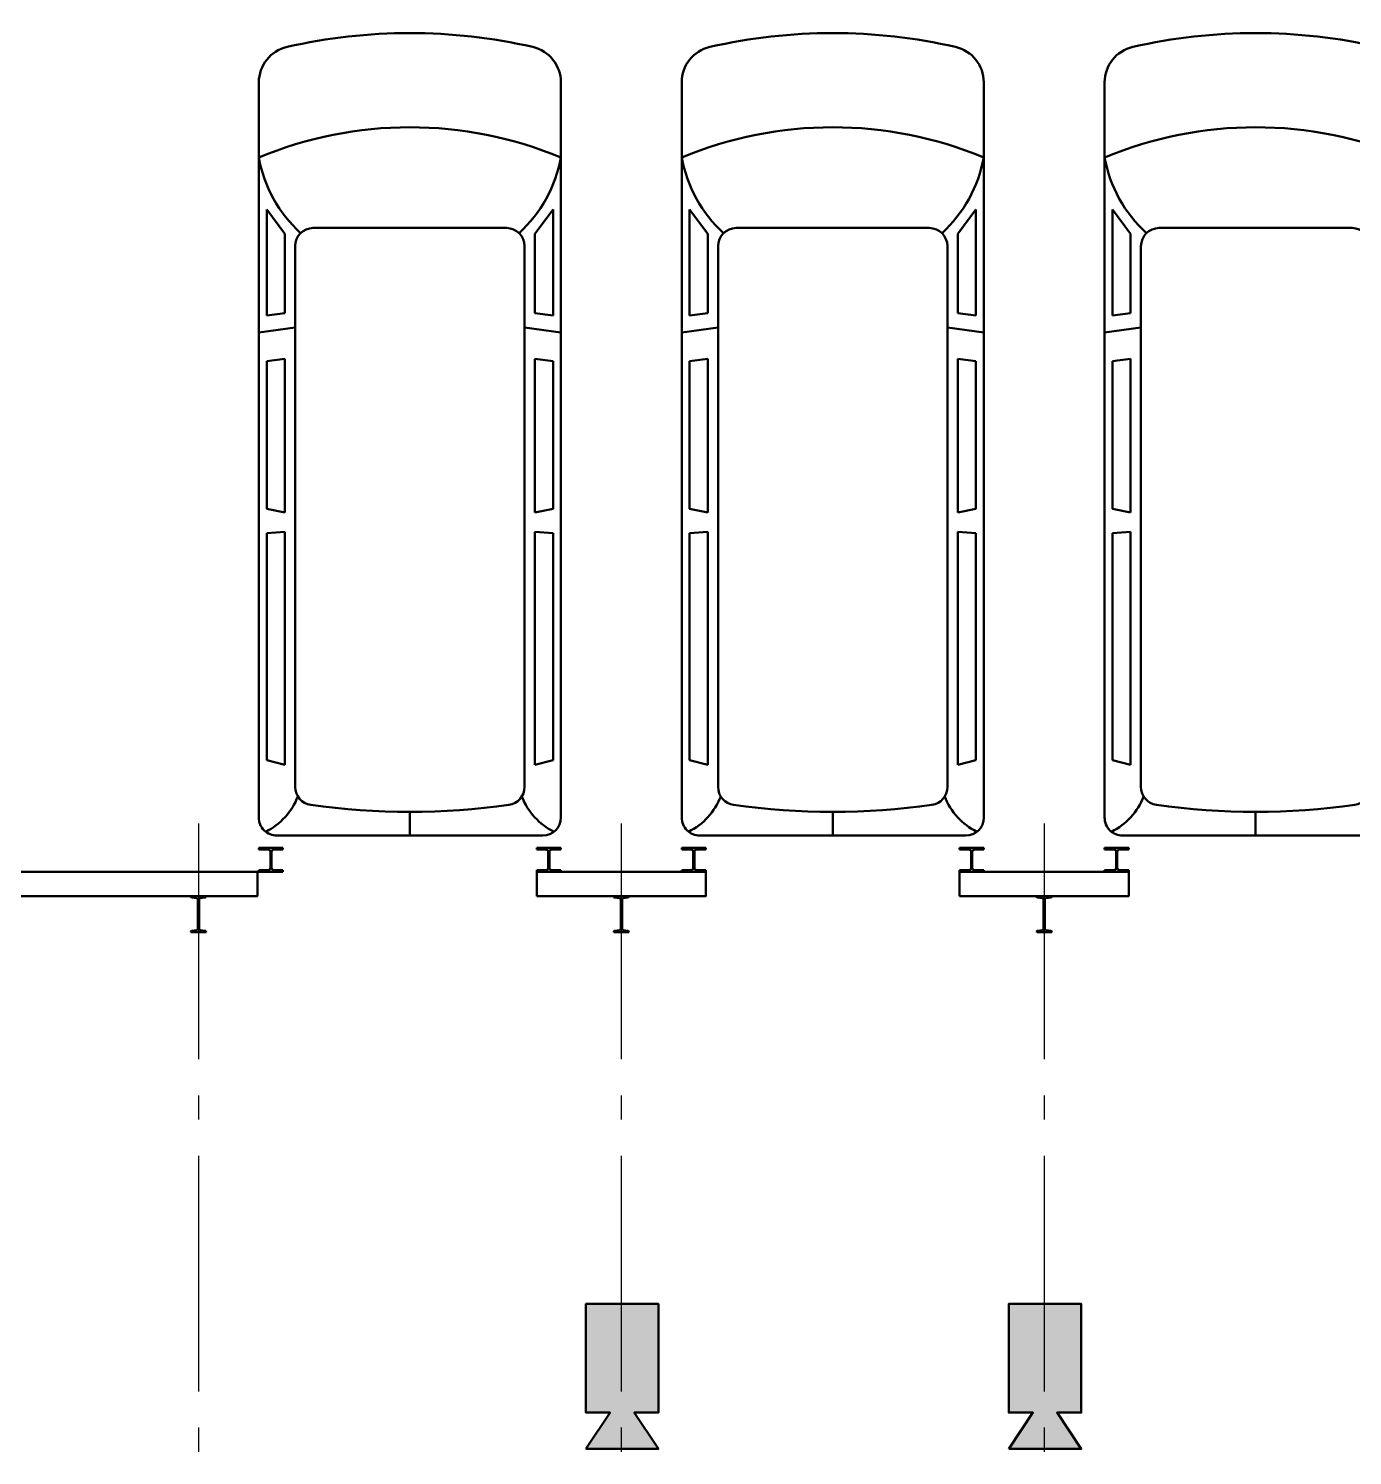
# Model space of a CAD drawing. Header units: millimetres. Extents: x 0 to 118800, y 79635 to 177025.
# Drawn here: x 43172 to 54129, y 142249 to 154060 of the extents above; entities that cross this region are included whole.
import ezdxf

# ---------------------------------------------------------------- set-up
doc = ezdxf.new("R2010")
doc.units = ezdxf.units.MM
doc.header["$LTSCALE"] = 200
doc.linetypes.add('AM_DIN_G_W050', pattern=[13.75, 9.75, -1.5, 1, -1.5])
for name, color, linetype, lineweight in [('AM_0', 7, 'Continuous', 50), ('AM_0N', 7, 'Continuous', 50), ('AM_7', 4, 'AM_DIN_G_W050', 25), ('K_Ausgang', 57, 'Continuous', 50)]:
    doc.layers.add(name, color=color, linetype=linetype, lineweight=lineweight)
doc.styles.get("Standard").update_dxf_attribs({"font": 'ISOCP.SHX'})

# ---------------------------------------------------------------- blocks, each defined once
blk = doc.blocks.new('transporter3 ds')
at = {"layer": 'AM_0'}
for p, q in [((-6236, 1250), (-150, 1250)), ((-5184, 1185), (-4982, 1035)), ((-4305, 1185), (-5184, 1185)), ((-4325, 1035), (-4305, 1185)), ((-4165, 1250), (-4206, 949)), ((-3927, 1185), (-3947, 1035)), ((-2704, 1185), (-3927, 1185)), ((-2674, 1035), (-2704, 1185)), ((-2515, 1035), (-2505, 1185)), ((-2505, 1185), (-625, 1185)), ((-625, 1185), (-585, 1035)), ((0, 1100), (0, -1100)), ((-4982, 1035), (-4325, 1035)), ((-4880, 949), (-403, 949)), ((-3947, 1035), (-2674, 1035)), ((-585, 1035), (-2515, 1035)), ((-5030, 799), (-5030, -799)), ((-196, 0), (0, 0)), ((-5184, -1185), (-4982, -1035)), ((-4982, -1035), (-4325, -1035)), ((-4880, -949), (-403, -949)), ((-4325, -1035), (-4305, -1185)), ((-4165, -1250), (-4206, -949)), ((-3927, -1185), (-3947, -1035)), ((-3947, -1035), (-2674, -1035)), ((-2674, -1035), (-2704, -1185)), ((-2515, -1035), (-2505, -1185)), ((-585, -1035), (-2515, -1035)), ((-625, -1185), (-585, -1035)), ((-6236, -1250), (-334, -1250)), ((-4305, -1185), (-5184, -1185)), ((-2704, -1185), (-3927, -1185)), ((-2505, -1185), (-625, -1185)), ((-334, -1250), (-150, -1250))]:
    blk.add_line(p, q, dxfattribs=at)
for centre, radius, start, end in [((-6236, 950), 300, 90, 167.1633), ((-2618, 0), 3246, 157.3481, 202.6519), ((-5816, 142), 1126, 42.6147, 79.665), ((-520, 1435), 544, 290.9812, 333.5952), ((-150, 1100), 150, 0, 90), ((-2067, 0), 4576, 167.1633, 192.8367), ((-4880, 799), 150, 90, 180), ((-403, 799), 150, 8.1986, 90), ((-5950, 0), 5754, 351.8014, 8.1986), ((-4880, -799), 150, 180, 270), ((-403, -799), 150, 270, 351.8014), ((-5816, -142), 1126, 280.335, 317.3853), ((-520, -1435), 544, 26.4048, 69.0188), ((-6236, -950), 300, 192.8367, 270), ((-150, -1100), 150, 270, 0)]:
    blk.add_arc(centre, radius, start, end, dxfattribs=at)
at = {"layer": 'AM_0', "flags": 3}
blk.add_attdef('GRUPPE', (-2515, -1035), '', height=1, dxfattribs=at)
blk = doc.blocks.new('*U211')
at = {"layer": 'AM_0N'}
for p, q in [((48016, 146879), (48141, 146879)), ((48016, 146873), (48016, 146879)), ((48064, 146861), (48021, 146867)), ((48073, 146608), (48073, 146850)), ((48084, 146850), (48084, 146608)), ((48135, 146867), (48093, 146861)), ((48141, 146879), (48141, 146873)), ((48016, 146579), (48016, 146585)), ((48016, 146579), (48141, 146579)), ((48021, 146592), (48064, 146598)), ((48093, 146598), (48135, 146592)), ((48141, 146585), (48141, 146579))]:
    blk.add_line(p, q, dxfattribs=at)
for centre, radius, start, end in [((48022, 146873), 6.5, 180, 262.0304), ((48062, 146850), 10.8, 0, 82.0304), ((48095, 146850), 10.8, 97.9696, 180), ((48134, 146873), 6.5, 277.9696, 0), ((48022, 146585), 6.5, 97.9696, 180), ((48062, 146608), 10.8, 277.9696, 0), ((48095, 146608), 10.8, 180, 262.0304), ((48134, 146585), 6.5, 0, 82.0304)]:
    blk.add_arc(centre, radius, start, end, dxfattribs=at)
blk = doc.blocks.new('*U212')
at = {"layer": 'AM_0N'}
for p, q in [((47578, 147279), (47378, 147279)), ((47378, 147279), (47378, 147264)), ((47378, 147264), (47456, 147264)), ((47474, 147246), (47474, 147112)), ((47483, 147112), (47483, 147246)), ((47501, 147264), (47578, 147264)), ((47578, 147264), (47578, 147279)), ((47378, 147094), (47378, 147079)), ((47456, 147094), (47378, 147094)), ((47578, 147079), (47378, 147079)), ((47578, 147094), (47501, 147094)), ((47578, 147079), (47578, 147094))]:
    blk.add_line(p, q, dxfattribs=at)
at = {"layer": 'AM_0N', "extrusion": (0, 0, -1)}
for centre, start, end in [((-47456, 147246), 90, 180), ((-47501, 147246), 0, 90), ((-47456, 147112), 180, 270), ((-47501, 147112), 270, 0)]:
    blk.add_arc(centre, 18, start, end, dxfattribs=at)
blk = doc.blocks.new('*U213')
at = {"layer": 'AM_0N'}
for p, q in [((48578, 147279), (48778, 147279)), ((48578, 147264), (48578, 147279)), ((48656, 147264), (48578, 147264)), ((48674, 147112), (48674, 147246)), ((48683, 147246), (48683, 147112)), ((48778, 147264), (48701, 147264)), ((48778, 147279), (48778, 147264)), ((48578, 147094), (48656, 147094)), ((48578, 147079), (48578, 147094)), ((48578, 147079), (48778, 147079)), ((48701, 147094), (48778, 147094)), ((48778, 147094), (48778, 147079))]:
    blk.add_line(p, q, dxfattribs=at)
for centre, start, end in [((48656, 147246), 0, 90), ((48701, 147246), 90, 180), ((48656, 147112), 270, 0), ((48701, 147112), 180, 270)]:
    blk.add_arc(centre, 18, start, end, dxfattribs=at)
blk = doc.blocks.new('*U214')
at = {"layer": 'AM_0N'}
for p, q in [((52078, 147279), (52278, 147279)), ((52078, 147264), (52078, 147279)), ((52156, 147264), (52078, 147264)), ((52174, 147112), (52174, 147246)), ((52183, 147246), (52183, 147112)), ((52278, 147264), (52201, 147264)), ((52278, 147279), (52278, 147264)), ((52078, 147094), (52156, 147094)), ((52078, 147079), (52078, 147094)), ((52078, 147079), (52278, 147079)), ((52201, 147094), (52278, 147094)), ((52278, 147094), (52278, 147079))]:
    blk.add_line(p, q, dxfattribs=at)
for centre, start, end in [((52156, 147246), 0, 90), ((52201, 147246), 90, 180), ((52156, 147112), 270, 0), ((52201, 147112), 180, 270)]:
    blk.add_arc(centre, 18, start, end, dxfattribs=at)
blk = doc.blocks.new('*U215')
at = {"layer": 'AM_0N'}
for p, q in [((51078, 147279), (50878, 147279)), ((50878, 147279), (50878, 147264)), ((50878, 147264), (50956, 147264)), ((50974, 147246), (50974, 147112)), ((50983, 147112), (50983, 147246)), ((51001, 147264), (51078, 147264)), ((51078, 147264), (51078, 147279)), ((50878, 147094), (50878, 147079)), ((50956, 147094), (50878, 147094)), ((51078, 147079), (50878, 147079)), ((51078, 147094), (51001, 147094)), ((51078, 147079), (51078, 147094))]:
    blk.add_line(p, q, dxfattribs=at)
at = {"layer": 'AM_0N', "extrusion": (0, 0, -1)}
for centre, start, end in [((-50956, 147246), 90, 180), ((-51001, 147246), 0, 90), ((-50956, 147112), 180, 270), ((-51001, 147112), 270, 0)]:
    blk.add_arc(centre, 18, start, end, dxfattribs=at)
blk = doc.blocks.new('*U216')
at = {"layer": 'AM_0N'}
for p, q in [((51516, 146879), (51641, 146879)), ((51516, 146873), (51516, 146879)), ((51564, 146861), (51521, 146867)), ((51573, 146608), (51573, 146850)), ((51584, 146850), (51584, 146608)), ((51635, 146867), (51593, 146861)), ((51641, 146879), (51641, 146873)), ((51516, 146579), (51516, 146585)), ((51516, 146579), (51641, 146579)), ((51521, 146592), (51564, 146598)), ((51593, 146598), (51635, 146592)), ((51641, 146585), (51641, 146579))]:
    blk.add_line(p, q, dxfattribs=at)
for centre, radius, start, end in [((51522, 146873), 6.5, 180, 262.0304), ((51562, 146850), 10.8, 0, 82.0304), ((51595, 146850), 10.8, 97.9696, 180), ((51634, 146873), 6.5, 277.9696, 0), ((51522, 146585), 6.5, 97.9696, 180), ((51562, 146608), 10.8, 277.9696, 0), ((51595, 146608), 10.8, 180, 262.0304), ((51634, 146585), 6.5, 0, 82.0304)]:
    blk.add_arc(centre, radius, start, end, dxfattribs=at)
blk = doc.blocks.new('*U286')
at = {"layer": 'AM_0N'}
for p, q in [((44516, 146879), (44641, 146879)), ((44516, 146873), (44516, 146879)), ((44564, 146861), (44521, 146867)), ((44573, 146608), (44573, 146850)), ((44584, 146850), (44584, 146608)), ((44635, 146867), (44593, 146861)), ((44641, 146879), (44641, 146873)), ((44516, 146579), (44516, 146585)), ((44516, 146579), (44641, 146579)), ((44521, 146592), (44564, 146598)), ((44593, 146598), (44635, 146592)), ((44641, 146585), (44641, 146579))]:
    blk.add_line(p, q, dxfattribs=at)
for centre, radius, start, end in [((44522, 146873), 6.5, 180, 262.0304), ((44562, 146850), 10.8, 0, 82.0304), ((44595, 146850), 10.8, 97.9696, 180), ((44634, 146873), 6.5, 277.9696, 0), ((44522, 146585), 6.5, 97.9696, 180), ((44562, 146608), 10.8, 277.9696, 0), ((44595, 146608), 10.8, 180, 262.0304), ((44634, 146585), 6.5, 0, 82.0304)]:
    blk.add_arc(centre, radius, start, end, dxfattribs=at)
blk = doc.blocks.new('*U287')
at = {"layer": 'AM_0N'}
for p, q in [((45278, 147279), (45078, 147279)), ((45078, 147279), (45078, 147264)), ((45078, 147264), (45156, 147264)), ((45174, 147246), (45174, 147112)), ((45183, 147112), (45183, 147246)), ((45201, 147264), (45278, 147264)), ((45278, 147264), (45278, 147279)), ((45078, 147094), (45078, 147079)), ((45156, 147094), (45078, 147094)), ((45278, 147079), (45078, 147079)), ((45278, 147094), (45201, 147094)), ((45278, 147079), (45278, 147094))]:
    blk.add_line(p, q, dxfattribs=at)
at = {"layer": 'AM_0N', "extrusion": (0, 0, -1)}
for centre, start, end in [((-45156, 147246), 90, 180), ((-45201, 147246), 0, 90), ((-45156, 147112), 180, 270), ((-45201, 147112), 270, 0)]:
    blk.add_arc(centre, 18, start, end, dxfattribs=at)

msp = doc.modelspace()

# ---------------------------------------------------------------- hatches: boundary and pattern name
at = {"layer": 'K_Ausgang'}
for points in [[(47785, 142303), (48385, 142303), (48185, 142603), (48385, 142603), (48385, 143503), (47785, 143503), (47785, 142603), (47985, 142603)], [(51285, 142303), (51885, 142303), (51685, 142603), (51885, 142603), (51885, 143503), (51285, 143503), (51285, 142603), (51485, 142603)]]:
    msp.add_hatch(color=256, dxfattribs=at).paths.add_polyline_path(points)

# ---------------------------------------------------------------- linework, layer by layer
at = {"layer": 'AM_0'}
msp.add_lwpolyline([(40666, 146879), (45066, 146879), (45066, 147079), (40666, 147079)], dxfattribs=at)
for points in [[(47378, 146879), (48778, 146879), (48778, 147079), (47378, 147079)], [(50878, 146879), (52278, 146879), (52278, 147079), (50878, 147079)]]:
    msp.add_lwpolyline(points, close=True, dxfattribs=at)
at = {"layer": 'AM_7'}
for p, q in [((44578, 147479), (44578, 130279)), ((48078, 147479), (48078, 130279)), ((51578, 147479), (51578, 130279))]:
    msp.add_line(p, q, dxfattribs=at)
at = {"layer": 'K_Ausgang'}
for points in [[(47785, 142303), (48385, 142303), (48185, 142603), (48385, 142603), (48385, 143503), (47785, 143503), (47785, 142603), (47985, 142603)], [(51285, 142303), (51885, 142303), (51685, 142603), (51885, 142603), (51885, 143503), (51285, 143503), (51285, 142603), (51485, 142603)]]:
    msp.add_lwpolyline(points, close=True, dxfattribs=at)

# ---------------------------------------------------------------- block references
at = {"layer": 'AM_0', "rotation": 270}
for p in [(46328, 147379), (49828, 147379), (53328, 147379)]:
    msp.add_blockref('transporter3 ds', p, dxfattribs=at)
at = {"layer": 'AM_0N'}
for name in ['*U287', '*U212', '*U213', '*U215', '*U214', '*U286', '*U211', '*U216']:
    msp.add_blockref(name, (0, 0), dxfattribs=at)

doc.saveas('drawing.dxf')
